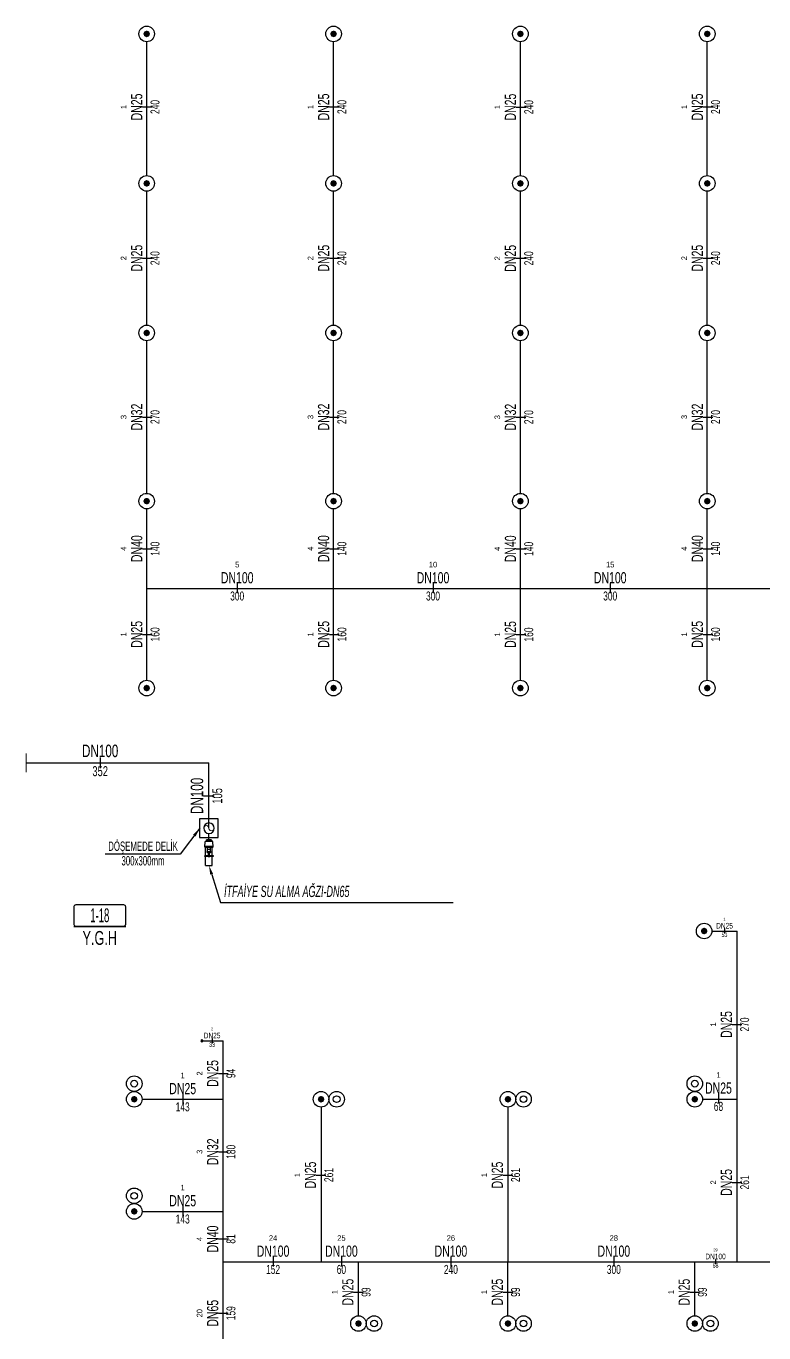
# Model space of a CAD drawing. Header units: centimetres. Extents: x 394264 to 551709, y 50011 to 59011.
# Drawn here: x 451256 to 452441, y 54588 to 56685 of the extents above; entities that cross this region are included whole.
import ezdxf
from ezdxf import colors
from ezdxf.entities.mleader import LeaderData, LeaderLine
from ezdxf.enums import TextEntityAlignment as Align
from ezdxf.math import Vec2, Vec3

# ---------------------------------------------------------------- set-up
doc = ezdxf.new("R2010")
doc.units = ezdxf.units.CM
doc.layers.get('0').update_dxf_attribs({"lineweight": 9})
for name, color, linetype, lineweight in [('-M-FIRE REZERVASYON', 2, 'Continuous', 30), ('-M-FIRE RISER', 7, 'Continuous', 30), ('-M-FIRE VALVE', 7, 'Continuous', 30), ('-M-YNGN-ZON3', 6, 'SP', 30), ('-M-YNGN-ZON7', 60, 'SP', 30), ('-M-YNGN-ZON7-CAP-', 7, 'Continuous', 25)]:
    doc.layers.add(name, color=color, linetype=linetype, lineweight=lineweight)
for name, color, linetype in [('-M-MAHAL-DEBILER', 7, 'Continuous'), ('-M-MAHAL-ETIKET-NOT', 7, 'Continuous'), ('-M-MAHAL-ETIKET-NOTM', 7, 'Continuous'), ('-M-MAHAL-ETK-', 7, 'Continuous'), ('-M-MAHAL-HAVA-DEGISIM', 7, 'Continuous'), ('-M-MAHAL-NO', 7, 'Continuous'), ('-M-MAHAL-NOM', 7, 'Continuous'), ('-M-YNGN-BORUID', 7, 'Continuous'), ('-M-YNGN-BORUUZUN', 7, 'Continuous'), ('-M-YNGN-BORUYUK', 7, 'Continuous'), ('-M-YNGN-SPR-YUK', 7, 'Continuous'), ('-M-YNGN-ZON3-CAP-', 7, 'Continuous'), ('-M-YNGN-ZON3-SPR-', 7, 'Continuous')]:
    doc.layers.add(name, color=color, linetype=linetype)
doc.layers.add('-M-YNGN-SPR-CAPCIZGI', color=188, linetype='Continuous', plot=False)
doc.styles.add('-M-ISSO-TEXT-TTF', font='ARIALN.TTF')
doc.styles.add('-M-MHLETK-NOT', font='romans.shx', dxfattribs={"width": 0.7})
doc.styles.add('-M-MHLETK-TEXT', font='ARIALN.TTF', dxfattribs={"width": 0.7})
doc.styles.add('CIZGI', font='tahoma.ttf', dxfattribs={"width": 0.8, "oblique": 20})
doc.styles.add('GMD_', font='ARIALNI.TTF', dxfattribs={"height": 18})
doc.styles.add('HCAD', font='HCAD.SHX', dxfattribs={"width": 0.8, "height": 0.2})
doc.styles.add('PIPESIZE', font='hcad.shx', dxfattribs={"width": 0.8})
doc.styles.add('SPR-NOT', font='romans.shx')
doc.styles.get("Standard").update_dxf_attribs({"font": 'arial.ttf'})
doc.styles.add('YAZI', font='arial.ttf', dxfattribs={"width": 0.6, "height": 40})
doc.linetypes.add('SP', pattern='A,2,-0.1,["SP",CIZGI,S=0.14,R=0.2,X=0,Y=-0.07],-0.255', length=2.355)
doc.dimstyles.get("Standard").update_dxf_attribs({"dimtxt": 0.18, "dimasz": 0.18, "dimexe": 0.18, "dimexo": 0.0625, "dimgap": 0.09, "dimtad": 0, "dimtih": 1, "dimtoh": 1, "dimdec": 4, "dimzin": 0, "dimdsep": 46, "dimtxsty": 'Standard', "dimcen": 0.09, "dimadec": 0, "dimazin": 0, "dimtfac": 1, "dimtdec": 4, "dimtofl": 0, "dimtmove": 0, "dimatfit": 3, "dimfxl": 1, "dimtolj": 1, "dimtzin": 0, "dimarcsym": 0})

# ---------------------------------------------------------------- blocks, each defined once
blk = doc.blocks.new('M-MHLETK-YNG')
at = {"layer": '-M-MAHAL-ETIKET-NOTM', "color": 3, "style": '-M-ISSO-TEXT-TTF', "width": 0.8, "flags": 8}
blk.add_attdef('MAH-ADI2', text='', height=1.11, dxfattribs=at).set_placement((0, -2.55), align=Align.MIDDLE_CENTER)
at = {"layer": '-M-MAHAL-HAVA-DEGISIM', "style": '-M-MHLETK-NOT', "width": 0.5, "flags": 8}
blk.add_attdef('HAVADEG', text='', height=0.6, dxfattribs=at).set_placement((0, 3.61), align=Align.MIDDLE_CENTER)
blk.add_wipeout([(-2.08, 1.74), (2.08, 1.74), (2.08, 0), (-2.08, 0)]).dxf.layer = '-M-MAHAL-ETK-'
at = {"layer": '-M-MAHAL-ETK-', "color": 0}
for p, q in [((-2.08, 0), (2.08, 0)), ((-1.16, 0), (-1.16, 0))]:
    blk.add_line(p, q, dxfattribs=at)
blk.add_lwpolyline([(-1.88, 1.74, 0.1, 0.1, 0), (1.88, 1.74, 0.1, 0.1, -0.414214), (2.08, 1.54, 0.1, 0.1, 0), (2.08, 0.2, 0.1, 0.1, -0.414214), (1.88, 0, 0.1, 0.1, 0), (-1.88, 0, 0.1, 0.1, -0.414214), (-2.08, 0.2, 0.1, 0.1, 0), (-2.08, 1.54, 0.1, 0.1, -0.414214)], format="xyseb", close=True, dxfattribs=at)
at = {"layer": '-M-MAHAL-DEBILER', "color": 4, "style": '-M-MHLETK-NOT', "width": 0.5, "flags": 8}
blk.add_attdef('DEBIS', text='', height=0.4, dxfattribs=at).set_placement((-2.17, 2.15), align=Align.MIDDLE_CENTER)
at = {"layer": '-M-MAHAL-DEBILER', "color": 191, "style": '-M-MHLETK-NOT', "width": 0.5, "flags": 8}
blk.add_attdef('DEBIR', text='', height=0.4, dxfattribs=at).set_placement((-1.61, 2.15), align=Align.MIDDLE_CENTER)
at = {"layer": '-M-MAHAL-DEBILER', "color": 31, "style": '-M-MHLETK-NOT', "width": 0.5, "flags": 8}
blk.add_attdef('DEBIF', text='', height=0.4, dxfattribs=at).set_placement((1.59, 2.15), align=Align.MIDDLE_CENTER)
at = {"layer": '-M-MAHAL-DEBILER', "color": 1, "style": '-M-MHLETK-NOT', "width": 0.5, "flags": 8}
blk.add_attdef('DEBIE', text='', height=0.4, dxfattribs=at).set_placement((2.32, 2.15), align=Align.MIDDLE_CENTER)
at = {"layer": '-M-MAHAL-ETIKET-NOT', "color": 3}
for tag, height, style, width, flags, p in [('KIS', 0.04, '-M-MHLETK-NOT', 0.5, 9, (-2.59, 1.62)), ('ALAN', 0.04, '-M-MHLETK-NOT', 0.5, 9, (-2.58, 1.56)), ('RH', 0.04, '-M-MHLETK-NOT', 0.5, 9, (-2.39, 1.62)), ('YUKSEKLIK', 0.04, '-M-MHLETK-NOT', 0.5, 9, (-2.32, 1.56)), ('YAZ', 0.04, '-M-MHLETK-NOT', 0.5, 9, (-2.18, 1.62)), ('MAH-ADI', 1.11, '-M-ISSO-TEXT-TTF', 0.8, 8, (0, -0.93))]:
    blk.add_attdef(tag, text='', height=height, dxfattribs=dict(at, style=style, width=width, flags=flags)).set_placement(p, align=Align.MIDDLE_CENTER)
at = {"layer": '-M-MAHAL-ETIKET-NOT', "color": 3, "style": '-M-MHLETK-NOT', "width": 0.5, "flags": 9}
for tag, p, height in [('HL', (-2.62, 1.49), 0.0286), ('KLKTR', (-2.62, 1.42), 0.04), ('RDY-BOY1', (-2.61, 1.37), 0.0286), ('RDY-BOY2', (-2.61, 1.32), 0.0286), ('RDY-BOY3', (-2.61, 1.27), 0.0286), ('RDY-BOY4', (-2.61, 1.22), 0.0286), ('KON-BOY1', (-2.61, 1.14), 0.0286), ('KON-BOY2', (-2.61, 1.09), 0.0286), ('KON-BOY3', (-2.61, 1.04), 0.0286), ('HLA', (-2.52, 1.49), 0.0286), ('RDY-TIP1', (-2.5, 1.37), 0.0286), ('RDY-TIP2', (-2.5, 1.32), 0.0286), ('RDY-TIP3', (-2.5, 1.27), 0.0286), ('RDY-TIP4', (-2.5, 1.22), 0.0286), ('KON-TIP1', (-2.5, 1.14), 0.0286), ('KON-TIP2', (-2.5, 1.09), 0.0286), ('KON-TIP3', (-2.5, 1.04), 0.0286), ('RDY-ADET1', (-2.39, 1.37), 0.0286), ('RDY-ADET2', (-2.39, 1.32), 0.0286), ('RDY-ADET3', (-2.39, 1.27), 0.0286), ('RDY-ADET4', (-2.39, 1.22), 0.0286), ('KON-ADET1', (-2.39, 1.14), 0.0286), ('KON-ADET2', (-2.39, 1.09), 0.0286), ('KON-ADET3', (-2.39, 1.04), 0.0286), ('RDY-ISI1', (-2.27, 1.37), 0.0286), ('RDY-ISI2', (-2.27, 1.32), 0.0286), ('RDY-ISI3', (-2.27, 1.27), 0.0286), ('RDY-ISI4', (-2.27, 1.22), 0.0286), ('KON-ISI1', (-2.27, 1.14), 0.0286), ('KON-ISI2', (-2.27, 1.09), 0.0286), ('KON-ISI3', (-2.27, 1.04), 0.0286), ('SHG', (-2.23, 1.49), 0.0286), ('AHU', (-2.23, 1.44), 0.0286), ('LHG', (-2.13, 1.49), 0.0286), ('RDY-BNP1', (-2.1, 1.37), 0.0286), ('RDY-BNP2', (-2.1, 1.32), 0.0286), ('RDY-BNP3', (-2.1, 1.27), 0.0286), ('RDY-BNP4', (-2.1, 1.22), 0.0286), ('KON-BNP1', (-2.1, 1.14), 0.0286), ('KON-BNP2', (-2.1, 1.09), 0.0286), ('KON-BNP3', (-2.1, 1.04), 0.0286), ('HG', (-2.04, 1.49), 0.0286), ('HGA', (-1.96, 1.49), 0.0286), ('EF', (-1.96, 1.44), 0.0286), ('RDY-BNK1', (-1.96, 1.37), 0.0286), ('RDY-BNK2', (-1.96, 1.32), 0.0286), ('RDY-BNK3', (-1.96, 1.27), 0.0286), ('RDY-BNK4', (-1.96, 1.22), 0.0286), ('KON-BNK1', (-1.96, 1.14), 0.0286), ('KON-BNK2', (-1.96, 1.09), 0.0286), ('KON-BNK3', (-1.96, 1.04), 0.0286), ('FCU-TIP1', (-2.61, 0.96), 0.0286), ('FCU-TIP2', (-2.61, 0.91), 0.0286), ('FCU-TIP3', (-2.61, 0.86), 0.0286), ('VRV-TIP1', (-2.61, 0.76), 0.0286), ('VRV-TIP2', (-2.61, 0.71), 0.0286), ('FCU-ADET1', (-2.52, 0.96), 0.0286), ('FCU-ADET2', (-2.52, 0.91), 0.0286), ('FCU-ADET3', (-2.52, 0.86), 0.0286), ('VRV-ADET1', (-2.52, 0.76), 0.0286), ('VRV-ADET2', (-2.52, 0.71), 0.0286), ('FCU-KAP1', (-2.4, 0.96), 0.0286), ('FCU-KAP2', (-2.4, 0.91), 0.0286), ('FCU-KAP3', (-2.4, 0.86), 0.0286), ('VRV-KAP1', (-2.4, 0.76), 0.0286), ('VRV-KAP2', (-2.4, 0.71), 0.0286), ('FCU-DUY1', (-2.27, 0.96), 0.0286), ('FCU-DUY2', (-2.27, 0.91), 0.0286), ('FCU-DUY3', (-2.27, 0.86), 0.0286), ('VRV-DUY1', (-2.27, 0.76), 0.0286), ('VRV-DUY2', (-2.27, 0.71), 0.0286), ('FCU-SOG1', (-2.15, 0.96), 0.0286), ('FCU-SOG2', (-2.15, 0.91), 0.0286), ('FCU-SOG3', (-2.15, 0.86), 0.0286), ('VRV-SOG1', (-2.15, 0.76), 0.0286), ('VRV-SOG2', (-2.15, 0.71), 0.0286), ('FCU-ISI1', (-2.04, 0.96), 0.0286), ('FCU-ISI2', (-2.04, 0.91), 0.0286), ('FCU-ISI3', (-2.04, 0.86), 0.0286), ('VRV-ISI1', (-2.04, 0.76), 0.0286), ('VRV-ISI2', (-2.04, 0.71), 0.0286), ('FCU-DEBI1', (-1.95, 0.96), 0.0286), ('FCU-DEBI2', (-1.95, 0.91), 0.0286), ('FCU-DEBI3', (-1.95, 0.86), 0.0286), ('VRV-DEBI1', (-1.95, 0.76), 0.0286), ('VRV-DEBI2', (-1.95, 0.71), 0.0286), ('FCU-BNP1', (-1.83, 0.96), 0.0286), ('FCU-BNP2', (-1.83, 0.91), 0.0286), ('FCU-BNP3', (-1.83, 0.86), 0.0286), ('VRV-BNP1', (-1.83, 0.76), 0.0286), ('VRV-BNP2', (-1.83, 0.71), 0.0286), ('FCU-BNK1', (-1.61, 0.96), 0.0286), ('FCU-BNK2', (-1.61, 0.91), 0.0286), ('FCU-BNK3', (-1.61, 0.86), 0.0286), ('VRV-BNK1', (-1.61, 0.76), 0.0286), ('VRV-BNK2', (-1.61, 0.71), 0.0286)]:
    blk.add_attdef(tag, p, '', height=height, dxfattribs=at)
at = {"layer": '-M-MAHAL-HAVA-DEGISIM', "style": '-M-MHLETK-NOT', "width": 0.5, "flags": 8}
blk.add_attdef('HAVA', text='', height=0.6, dxfattribs=at).set_placement((0, 2.4), align=Align.MIDDLE_CENTER)
at = {"layer": '-M-MAHAL-NO', "color": 7, "style": '-M-MHLETK-TEXT', "width": 0.6, "flags": 8}
blk.add_attdef('MAH-NO', text='', height=1.11, dxfattribs=at).set_placement((0, 0.89), align=Align.MIDDLE_CENTER)
at = {"layer": '-M-MAHAL-NOM', "color": 7, "style": '-M-MHLETK-TEXT', "width": 0.6, "flags": 8}
blk.add_attdef('MAH-NOM', text='', height=1.11, dxfattribs=at).set_placement((0, 0.89), align=Align.MIDDLE_CENTER)
blk = doc.blocks.new('*U45')
at = {"color": 0, "linetype": 'Continuous', "lineweight": 30}
blk.add_circle((0, 0), 8.5, dxfattribs=at)
at = {"color": 8, "linetype": 'Continuous', "lineweight": 9}
for centre, start, end in [((0, 4.25), 90, 270), ((0, -4.25), 270, 90)]:
    blk.add_arc(centre, 4.25, start, end, dxfattribs=at)
blk = doc.blocks.new('*U140')
at = {"color": 0, "linetype": 'ByBlock'}
for p, q in [((14.4, 0), (0, 0)), ((14.4, 4.8), (14.4, -4.8)), ((14.6, 3.9), (14.4, 4.8)), ((14.9, 4.7), (14.6, 3.9)), ((15.5, -3.9), (14.6, 3.9)), ((14.6, -3.9), (14.6, 0.2)), ((14.7, -5.4), (14.7, 5.4)), ((15.5, 3.9), (15.3, 4.7)), ((15.8, 4.7), (15.5, 3.9)), ((16.4, -3.9), (15.5, 3.9)), ((15.6, 6.3), (17.6, 6.3)), ((17.6, 2.7), (15.6, 2.7)), ((16.4, 3.9), (16.2, 4.7)), ((16.7, 4.7), (16.4, 3.9)), ((17.3, -3.9), (16.4, 3.9)), ((17.3, 3.9), (17.1, 4.7)), ((17.3, 3.9), (17.5, 4.8)), ((17.3, 3.9), (17.3, 0.2)), ((17.5, 4.8), (17.5, -4.8)), ((17.6, -7.1), (17.6, 7.1)), ((18.1, -8.1), (18.1, 8.1)), ((30.3, 9.3), (19, 9.1)), ((28.8, 9.3), (28.8, -9.3)), ((30.5, 9.1), (30.5, -9.1)), ((31.2, 9.3), (30.7, 9.3)), ((31.4, 9.2), (31.4, -9.2)), ((31.9, 3.5), (31.4, 9.2)), ((51, 7.6), (31.5, 7.6)), ((32.1, -3.2), (32.1, 3.2)), ((41.5, 3.2), (32.3, 3.2)), ((36.2, 2.7), (36.2, -2.7)), ((41.5, 4.3), (41.5, -4.3)), ((42.8, 4.3), (41.5, 4.3)), ((43.7, 3.5), (43.7, -3.5)), ((51, 1.2), (43.7, 1.2)), ((51, -10), (51, 10)), ((52.3, -9.4), (52.3, 9.4)), ((73.2, 7.6), (52.3, 7.6)), ((52.5, 2.2), (52.3, 2.2)), ((52.6, -2.1), (52.6, 2.1)), ((53.4, 0.9), (52.6, 0.9)), ((52.7, 1.8), (53.2, 1.8)), ((53.4, -1.6), (53.4, 1.6)), ((73.2, 7.6), (73.2, -7.6)), ((14.6, -3.9), (14.4, -4.8)), ((14.9, -4.7), (14.6, -3.9)), ((15.5, -3.9), (15.3, -4.7)), ((15.8, -4.7), (15.5, -3.9)), ((17.6, -2.7), (15.6, -2.7)), ((15.6, -6.3), (17.6, -6.3)), ((16.4, -3.9), (16.2, -4.7)), ((16.7, -4.7), (16.4, -3.9)), ((17.3, -3.9), (17.1, -4.7)), ((17.3, -3.9), (17.5, -4.8)), ((30.3, -9.3), (19, -9.1)), ((30.3, -9.3), (28.6, -9.3)), ((31.2, -9.3), (30.7, -9.3)), ((31.9, -3.5), (31.4, -9.2)), ((51, -7.6), (31.5, -7.6)), ((41.5, -3.2), (32.3, -3.2)), ((42.8, -4.3), (41.5, -4.3)), ((51, -1.2), (43.7, -1.2)), ((52.5, -2.2), (52.3, -2.2)), ((73.2, -7.6), (52.3, -7.6)), ((53.4, -0.9), (52.6, -0.9)), ((52.7, -1.8), (53.2, -1.8))]:
    blk.add_line(p, q, dxfattribs=at)
for centre, major_axis, start_param, end_param in [((15.6, 5.4), (-0.594, -0.594), 3.926991, 5.497787), ((15.6, 3.5), (0.594, -0.594), 3.926991, 5.497787), ((15.6, 1.8), (0.594, -0.594), 2.356194, 3.926991), ((15.1, 4.6), (-0.148, -0.148), 2.68794, 5.240734), ((16, 4.6), (-0.148, -0.148), 2.68794, 5.240734), ((16.9, 4.6), (0.148, -0.148), 1.117144, 3.669937), ((21.8, 5.6), (-3.2, -3.2), 4.597952, 5.148059), ((30.3, 9.1), (-0.148, -0.148), 2.356194, 3.926991), ((30.7, 9.1), (-0.148, -0.148), 3.926991, 5.497787), ((31.2, 9.1), (0.148, -0.148), 0.89175, 2.356194), ((32.3, 3.6), (-0.297, -0.297), 5.604139, 7.068583), ((35.8, 2.7), (-0.297, -0.297), 2.356194, 3.926991), ((42.8, 3.5), (-0.594, -0.594), 2.356194, 3.926991), ((42.8, 2.9), (-0.594, -0.594), 0.785398, 2.356194), ((42.8, 1.2), (0.594, -0.594), 0.785398, 2.356194), ((50.4, 6.9), (2.22, -2.22), 1.710342, 2.151456), ((52.5, 2.1), (0.0742, -0.0742), 0.785398, 2.356194), ((52.7, 2), (-0.0742, -0.0742), 5.497787, 7.068583), ((53.2, 1.6), (-0.148, -0.148), 2.356194, 3.926991), ((15.6, -1.8), (-0.594, -0.594), 5.497787, 7.068583), ((15.6, -3.5), (0.594, -0.594), 2.356194, 3.926991), ((15.6, -5.4), (0.594, -0.594), 3.926991, 5.497787), ((15.1, -4.6), (-0.148, -0.148), 5.754841, 8.307634), ((16, -4.6), (-0.148, -0.148), 5.754841, 8.307634), ((16.9, -4.6), (-0.148, -0.148), 5.754841, 8.307634), ((21.8, -5.6), (-3.2, -3.2), 5.847515, 6.397622), ((30.3, -9.1), (-0.148, -0.148), 0.785398, 2.356194), ((30.7, -9.1), (0.148, -0.148), 3.926991, 5.497787), ((31.2, -9.1), (-0.148, -0.148), 0.785398, 2.249843), ((32.3, -3.6), (-0.297, -0.297), 3.926991, 5.391435), ((35.8, -2.7), (-0.297, -0.297), 0.785398, 2.356194), ((42.8, -1.2), (-0.594, -0.594), 0.785398, 2.356194), ((42.8, -2.9), (0.594, -0.594), 0.785398, 2.356194), ((42.8, -3.5), (0.594, -0.594), -0.785398, 0.785398), ((50.4, -6.9), (2.22, -2.22), -0.58066, -0.139545), ((52.5, -2.1), (-0.0742, -0.0742), 0.785398, 2.356194), ((52.7, -2), (0.0742, -0.0742), 2.356194, 3.926991), ((53.2, -1.6), (-0.148, -0.148), 0.785398, 2.356194)]:
    blk.add_ellipse(centre, major_axis=major_axis, ratio=1, start_param=start_param, end_param=end_param, dxfattribs=at)
blk = doc.blocks.new('*U65')
at = {"color": 0, "linetype": 'Continuous', "lineweight": 25}
blk.add_circle((0, 0), 1.7, dxfattribs=at)
at = {"color": 8, "linetype": 'Continuous', "lineweight": 5}
for centre, start, end in [((0, 0.8), 90, 270), ((0, -0.8), 270, 90)]:
    blk.add_arc(centre, 0.85, start, end, dxfattribs=at)
blk = doc.blocks.new('SP-C-UP-12')
at = {"ltscale": 10}
blk.add_line((0, 0), (0, 0), dxfattribs=at)
at = {"color": 1, "linetype": 'Continuous'}
blk.add_circle((0, 0), 12.5, dxfattribs=at)
at = {"ltscale": 10}
for points in [[(-5.4, 0), (-3.8, 3.8), (-3.8, -3.8), (0, 5.4)], [(-3.8, -3.8), (0, 5.4), (0, -5.4), (3.8, 3.8)], [(0, -5.4), (3.8, 3.8), (3.8, -3.8), (5.4, 0)]]:
    blk.add_solid(points, dxfattribs=at)
at = {"layer": '-M-YNGN-SPR-YUK', "style": 'SPR-NOT', "width": 0.5, "flags": 9}
for tag, p in [('YUK', (0, 17.8)), ('CAP', (0, 14.4)), ('TIP', (0.2, 10.8))]:
    blk.add_attdef(tag, text='', height=2.5, dxfattribs=at).set_placement(p, align=Align.MIDDLE_CENTER)
blk = doc.blocks.new('SPRKL100')
at = {"layer": '-M-YNGN-SPR-CAPCIZGI'}
blk.add_line((0, 0.43), (0, -0.43), dxfattribs=at)
at = {"layer": '-M-YNGN-BORUID', "color": 0, "style": 'HCAD', "width": 0.8, "flags": 1}
blk.add_attdef('DIC', text='', height=0.4, dxfattribs=at).set_placement((0, -1.69), align=Align.CENTER)
at = {"layer": '-M-YNGN-BORUUZUN', "color": 0, "style": 'HCAD', "width": 0.7}
blk.add_attdef('BOY', text='', height=0.8, dxfattribs=at).set_placement((0, -1.08), align=Align.CENTER)
at = {"layer": '-M-YNGN-BORUYUK', "color": 6, "style": 'PIPESIZE', "width": 0.8}
blk.add_attdef('YUK', text='', height=0.5, dxfattribs=at).set_placement((0, 1.87), align=Align.CENTER)
at = {"color": 0, "style": 'PIPESIZE', "width": 0.7}
blk.add_attdef('CAP', text='', height=1, dxfattribs=at).set_placement((0, 0.45), align=Align.CENTER)
blk = doc.blocks.new('SP-C-PU-12')
at = {"ltscale": 10}
blk.add_line((0, 0), (0, 0), dxfattribs=at)
at = {"color": 1, "linetype": 'Continuous'}
for centre in [(0, 0), (25, 0)]:
    blk.add_circle(centre, 12.5, dxfattribs=at)
at = {"ltscale": 10}
blk.add_circle((25, 0), 5.37, dxfattribs=at)
for points in [[(-5.4, 0), (-3.8, 3.8), (-3.8, -3.8), (0, 5.4)], [(-3.8, -3.8), (0, 5.4), (0, -5.4), (3.8, 3.8)], [(0, -5.4), (3.8, 3.8), (3.8, -3.8), (5.4, 0)]]:
    blk.add_solid(points, dxfattribs=at)
at = {"layer": '-M-YNGN-SPR-YUK', "style": 'SPR-NOT', "width": 0.5, "flags": 9}
for tag, p in [('YUK', (0, 17.8)), ('CAP', (0, 14.4)), ('TIP', (0.2, 10.8))]:
    blk.add_attdef(tag, text='', height=2.5, dxfattribs=at).set_placement(p, align=Align.MIDDLE_CENTER)
blk = doc.blocks.new('A$C69E72E1E')
at = {"layer": '-M-YNGN-ZON3', "ltscale": 50}
for p, q in [((451449.7, 56445.1), (451449.7, 56660.1)), ((451749.7, 56445.1), (451749.7, 56660.1)), ((452049.7, 56444.9), (452049.7, 56659.9)), ((452349.7, 56445.1), (452349.7, 56660.1)), ((451449.7, 56205.1), (451449.7, 56420.1)), ((451749.7, 56205.1), (451749.7, 56420.1)), ((452049.7, 56204.9), (452049.7, 56419.9)), ((452349.7, 56205.1), (452349.7, 56420.1)), ((451449.7, 55935.1), (451449.7, 56180.1)), ((451749.7, 55935.1), (451749.7, 56180.1)), ((452049.7, 55934.9), (452049.7, 56179.9)), ((452349.7, 55935.1), (452349.7, 56180.1)), ((451449.7, 55782.6), (451449.7, 55910.1)), ((451749.7, 55782.6), (451749.7, 55910.1)), ((452049.7, 55782.4), (452049.7, 55909.9)), ((452349.7, 55782.6), (452349.7, 55910.1)), ((451449.7, 55635.1), (451449.7, 55782.6)), ((451449.7, 55782.6), (451749.7, 55782.6)), ((451749.7, 55635.1), (451749.7, 55782.6)), ((451749.7, 55782.6), (452049.7, 55782.6)), ((452049.7, 55782.6), (452349.7, 55782.6)), ((452049.7, 55634.9), (452049.7, 55782.4)), ((452349.7, 55635.1), (452349.7, 55782.6)), ((452349.7, 55782.6), (452649.7, 55782.6)), ((452357.2, 55232.6), (452397.5, 55232.6)), ((452397.5, 54962.6), (452397.5, 55232.6)), ((451540.1, 55056.3), (451572.7, 55056.3)), ((451572.7, 54962.6), (451572.7, 55056.3)), ((451442.2, 54962.6), (451572.7, 54962.6)), ((451572.7, 54782.6), (451572.7, 54962.6)), ((452342.2, 54962.6), (452397.5, 54962.6)), ((452397.5, 54701.7), (452397.5, 54962.6)), ((451729.7, 54950.1), (451729.7, 54701.7)), ((452029.7, 54950.1), (452029.7, 54701.7)), ((451442.2, 54782.6), (451572.7, 54782.6)), ((451572.7, 54701.7), (451572.7, 54782.6)), ((451572.7, 54701.7), (451729.7, 54701.7)), ((451572.7, 54542.6), (451572.7, 54701.7)), ((451729.7, 54701.7), (451789.7, 54701.7)), ((451789.7, 54701.7), (452029.7, 54701.7)), ((451789.7, 54615.1), (451789.7, 54701.7)), ((452029.7, 54701.7), (452329.7, 54701.7)), ((452029.7, 54615.1), (452029.7, 54701.7)), ((452329.7, 54701.7), (452397.5, 54701.7)), ((452329.7, 54615.1), (452329.7, 54701.7)), ((452397.5, 54701.7), (452629.7, 54701.7))]:
    blk.add_line(p, q, dxfattribs=at)
at = {"layer": '-M-YNGN-ZON3-CAP-'}
for p, xscale, yscale, zscale, rotation, values in [((451450.8, 56555.3), 18, 18, 18, 89.99999999999999, {'YUK': '1', 'CAP': 'DN25', 'BOY': '240'}), ((451750.8, 56555.3), 18, 18, 18, 89.99999999999999, {'YUK': '1', 'CAP': 'DN25', 'BOY': '240'}), ((452050.8, 56555.1), 18, 18, 18, 89.99999999999999, {'YUK': '1', 'CAP': 'DN25', 'BOY': '240'}), ((452350.8, 56555.3), 18, 18, 18, 89.99999999999999, {'YUK': '1', 'CAP': 'DN25', 'BOY': '240'}), ((451450.8, 56312.6), 18, 18, 18, 89.99999999999999, {'YUK': '2', 'CAP': 'DN25', 'BOY': '240'}), ((451750.8, 56312.6), 18, 18, 18, 89.99999999999999, {'YUK': '2', 'CAP': 'DN25', 'BOY': '240'}), ((452050.8, 56312.4), 18, 18, 18, 89.99999999999999, {'YUK': '2', 'CAP': 'DN25', 'BOY': '240'}), ((452350.8, 56312.6), 18, 18, 18, 89.99999999999999, {'YUK': '2', 'CAP': 'DN25', 'BOY': '240'}), ((451450.8, 56057.6), 18, 18, 18, 89.99999999999999, {'YUK': '3', 'CAP': 'DN32', 'BOY': '270'}), ((451750.8, 56057.6), 18, 18, 18, 89.99999999999999, {'YUK': '3', 'CAP': 'DN32', 'BOY': '270'}), ((452050.8, 56057.4), 18, 18, 18, 89.99999999999999, {'YUK': '3', 'CAP': 'DN32', 'BOY': '270'}), ((452350.8, 56057.6), 18, 18, 18, 89.99999999999999, {'YUK': '3', 'CAP': 'DN32', 'BOY': '270'}), ((451450.8, 55846.3), 18, 18, 18, 89.99999999999999, {'YUK': '4', 'CAP': 'DN40', 'BOY': '140'}), ((451750.8, 55846.3), 18, 18, 18, 89.99999999999999, {'YUK': '4', 'CAP': 'DN40', 'BOY': '140'}), ((452050.8, 55846.1), 18, 18, 18, 89.99999999999999, {'YUK': '4', 'CAP': 'DN40', 'BOY': '140'}), ((452350.8, 55846.3), 18, 18, 18, 89.99999999999999, {'YUK': '4', 'CAP': 'DN40', 'BOY': '140'}), ((451595, 55782.6), 18, 18, 18, 359.9999999999999, {'YUK': '5', 'CAP': 'DN100', 'BOY': '300'}), ((451909.4, 55782.6), 18, 18, 18, 359.9999999999999, {'YUK': '10', 'CAP': 'DN100', 'BOY': '300'}), ((452193.9, 55782.6), 18, 18, 18, 359.9999999999999, {'YUK': '15', 'CAP': 'DN100', 'BOY': '300'}), ((451450.8, 55708.8), 18, 18, 18, 89.99999999999999, {'YUK': '1', 'CAP': 'DN25', 'BOY': '160'}), ((451750.8, 55708.8), 18, 18, 18, 89.99999999999999, {'YUK': '1', 'CAP': 'DN25', 'BOY': '160'}), ((452050.8, 55708.6), 18, 18, 18, 89.99999999999999, {'YUK': '1', 'CAP': 'DN25', 'BOY': '160'}), ((452350.8, 55708.8), 18, 18, 18, 89.99999999999999, {'YUK': '1', 'CAP': 'DN25', 'BOY': '160'}), ((452377.4, 55232.6), 9, 9, 9, 359.9999988020242, {'YUK': '1', 'CAP': 'DN25', 'BOY': '53'}), ((452397.5, 55082.6), 18, 18, 18, 90, {'YUK': '1', 'CAP': 'DN25', 'BOY': '270'}), ((451572.7, 55004), 18, 18, 18, 90, {'YUK': '2', 'CAP': 'DN25', 'BOY': '94'}), ((451572.7, 54878.2), 18, 18, 18, 90, {'YUK': '3', 'CAP': 'DN32', 'BOY': '180'}), ((451729.7, 54840.9), 18, 18, 18, 90, {'YUK': '1', 'CAP': 'DN25', 'BOY': '261'}), ((452029.7, 54840.9), 18, 18, 18, 90, {'YUK': '1', 'CAP': 'DN25', 'BOY': '261'}), ((452397.5, 54829.1), 18, 18, 18, 90, {'YUK': '2', 'CAP': 'DN25', 'BOY': '261'}), ((451572.7, 54738.3), 18, 18, 18, 90, {'YUK': '4', 'CAP': 'DN40', 'BOY': '81'}), ((451789.7, 54653), 18, 18, 18, 90, {'YUK': '1', 'CAP': 'DN25', 'BOY': '99'}), ((452029.7, 54653), 18, 18, 18, 90, {'YUK': '1', 'CAP': 'DN25', 'BOY': '99'}), ((452329.7, 54653), 18, 18, 18, 90, {'YUK': '1', 'CAP': 'DN25', 'BOY': '99'}), ((451572.7, 54619.1), 18, 18, 18, 90, {'YUK': '20', 'CAP': 'DN65', 'BOY': '159'})]:
    blk.add_blockref('SPRKL100', p, dxfattribs=dict(at, xscale=xscale, yscale=yscale, zscale=zscale, rotation=rotation)).add_auto_attribs(values)
for p, xscale, yscale, zscale, values in [((451554.7, 55056.3), 9, 9, 9, {'YUK': '2', 'CAP': 'DN25', 'BOY': '33'}), ((451507.5, 54962.6), 18, 18, 18, {'YUK': '1', 'CAP': 'DN25', 'BOY': '143'}), ((452367.7, 54963.4), 18, 18, 18, {'YUK': '1', 'CAP': 'DN25', 'BOY': '68'}), ((451507.5, 54782.6), 18, 18, 18, {'YUK': '1', 'CAP': 'DN25', 'BOY': '143'}), ((451652.6, 54701.7), 18, 18, 18, {'YUK': '24', 'CAP': 'DN100', 'BOY': '152'}), ((451762.3, 54701.7), 18, 18, 18, {'YUK': '25', 'CAP': 'DN100', 'BOY': '60'}), ((451938.1, 54701.7), 18, 18, 18, {'YUK': '26', 'CAP': 'DN100', 'BOY': '240'}), ((452199.7, 54701.7), 18, 18, 18, {'YUK': '28', 'CAP': 'DN100', 'BOY': '300'}), ((452363, 54701.7), 9, 9, 9, {'YUK': '29', 'CAP': 'DN100', 'BOY': '68'})]:
    blk.add_blockref('SPRKL100', p, dxfattribs=dict(at, xscale=xscale, yscale=yscale, zscale=zscale)).add_auto_attribs(values)
at = {"layer": '-M-YNGN-ZON3-SPR-'}
for p in [(451449.7, 56672.6), (451749.7, 56672.6), (452049.7, 56672.6), (452349.7, 56672.6), (451449.7, 56432.6), (451749.7, 56432.6), (452049.7, 56432.6), (452349.7, 56432.6), (451449.7, 56192.6), (451749.7, 56192.6), (452049.7, 56192.6), (452349.7, 56192.6), (451449.7, 55922.6), (451749.7, 55922.6), (452049.7, 55922.6), (452349.7, 55922.6), (451449.7, 55622.6), (451749.7, 55622.6), (452049.7, 55622.6), (452349.7, 55622.6)]:
    blk.add_blockref('SP-C-UP-12', p, dxfattribs=at)
at = {"layer": '-M-YNGN-ZON3-SPR-', "color": 3}
for name, p in [('SP-C-UP-12', (452344.7, 55232.6)), ('SP-C-PU-12', (451729.7, 54962.6)), ('SP-C-PU-12', (452029.7, 54962.6)), ('SP-C-PU-12', (451789.7, 54602.6)), ('SP-C-PU-12', (452029.7, 54602.6)), ('SP-C-PU-12', (452329.7, 54602.6))]:
    blk.add_blockref(name, p, dxfattribs=at)
at = {"layer": '-M-YNGN-ZON3-SPR-', "color": 3, "rotation": 90}
for p in [(451429.7, 54962.6), (452329.7, 54962.6), (451429.7, 54782.6)]:
    blk.add_blockref('SP-C-PU-12', p, dxfattribs=at)

msp = doc.modelspace()

# ---------------------------------------------------------------- linework, layer by layer
at = {"layer": '-M-FIRE REZERVASYON'}
msp.add_lwpolyline([(451534.7, 55412.6), (451534.7, 55382.6), (451564.7, 55382.6), (451564.7, 55412.6)], close=True, dxfattribs=at)
at = {"layer": '-M-YNGN-ZON7', "ltscale": 50}
for p in [(451256.1, 55502.4), (451549.7, 55397.6)]:
    msp.add_line(p, (451549.7, 55502.4), dxfattribs=at)
at = {"ltscale": 1.1}
msp.add_line((451256.1, 55517.4), (451256.1, 55487.4), dxfattribs=at)

# ---------------------------------------------------------------- block references
at = {"layer": '-M-FIRE RISER', "linetype": 'Continuous', "xscale": -1, "rotation": 89.9999999999995}
msp.add_blockref('*U45', (451549.7, 55397.6), dxfattribs=at)
at = {"layer": '-M-FIRE RISER', "linetype": 'Continuous', "xscale": -1}
msp.add_blockref('*U65', (451538.4, 55056.3), dxfattribs=at)
at = {"layer": '-M-FIRE VALVE', "xscale": -0.7000000000000011, "yscale": 0.7000000000000011, "zscale": 0.7000000000000011, "rotation": 89.99999999999953}
msp.add_blockref('*U140', (451549.7, 55389.1), dxfattribs=at)
at = {"layer": '-M-MAHAL-ETK-', "xscale": 20, "yscale": 20, "zscale": 20}
msp.add_blockref('M-MHLETK-YNG', (451374.4, 55240.1), dxfattribs=at).add_auto_attribs({'MAH-NO': '1-18', 'MAH-ADI': 'Y.G.H'})
at = {"layer": '-M-YNGN-ZON7-CAP-'}
ref = msp.add_blockref('SPRKL100', (451375, 55502.8), dxfattribs=dict(at, xscale=20, yscale=20, zscale=20))
ref.add_attrib('CAP', 'DN100', dxfattribs={"layer": '0', "color": 0, "height": 20, "style": 'PIPESIZE', "width": 0.7}).set_placement((451375, 55511.8), align=Align.CENTER)
ref.add_attrib('BOY', '352', dxfattribs={"layer": '-M-YNGN-BORUUZUN', "color": 0, "height": 16, "style": 'HCAD', "width": 0.7}).set_placement((451375, 55481.2), align=Align.CENTER)
ref = msp.add_blockref('SPRKL100', (451549.4, 55449.5), dxfattribs=dict(at, xscale=20, yscale=20, zscale=20, rotation=89.99999999999999))
ref.add_attrib('CAP', 'DN100', dxfattribs={"layer": '0', "color": 0, "height": 20, "rotation": 90, "style": 'PIPESIZE', "width": 0.7}).set_placement((451540.4, 55449.5), align=Align.CENTER)
ref.add_attrib('BOY', '105', dxfattribs={"layer": '-M-YNGN-BORUUZUN', "color": 0, "height": 16, "rotation": 90, "style": 'HCAD', "width": 0.7}).set_placement((451571, 55449.5), align=Align.CENTER)

# ---------------------------------------------------------------- texts
at = {"layer": '-M-FIRE REZERVASYON', "style": 'YAZI', "width": 0.6}
msp.add_text('DÖŞEMEDE DELİK', height=15, dxfattribs=at).set_placement((451443.8, 55356.8), align=Align.BOTTOM_CENTER)
msp.add_text('300x300mm', height=15, dxfattribs=at).set_placement((451443.8, 55352.9), align=Align.TOP_CENTER)

# ---------------------------------------------------------------- leaders
at = {"layer": '-M-FIRE REZERVASYON'}
msp.add_leader([(451535.1, 55397.6), (451503.2, 55355.8), (451382.8, 55355.8)], dimstyle='Standard', override={"dimscale": 100, "dimasz": 0.15, "dimfxl": 0.18}, dxfattribs=at)
at = {"layer": '-M-FIRE VALVE'}
ml = msp.add_multileader_mtext('Standard', dxfattribs=at)
ml.set_content('\\W0.7;İTFAİYE SU ALMA AĞZI-DN65', color=256, style='GMD_')
ml.set_leader_properties(color=256)
ml.build(insert=Vec2(0, 0))
ml.multileader.update_dxf_attribs({"text_left_attachment_type": 5, "text_right_attachment_type": 5, "dogleg_length": 1, "arrow_head_size": 15})
ctx = ml.context
ctx.base_point, ctx.char_height, ctx.arrow_head_size, ctx.landing_gap_size, ctx.plane_origin = Vec3(451569.2, 55278.4), 18, 15, 5, Vec3(452146.8, 54656.2)
ctx.left_attachment, ctx.right_attachment, ctx.text_align_type, ctx.attachment_type = 5, 5, 1, 1
notes = []
notes.append((ctx, [(0, (1, 1, 0), (451568.2, 55278.4), (1, 0), 1, [(0, [(451549.7, 55337.8)], 0, [])])]))
ctx.mtext.insert, ctx.mtext.width, ctx.mtext.alignment, ctx.mtext.flow_direction = Vec3(451674.6, 55305.2), 389.572, 2, 5
for ctx, leaders in notes:
    for number, flags, end, landing, length, lines in leaders:
        leader = LeaderData()
        leader.index, (leader.has_last_leader_line, leader.has_dogleg_vector, leader.attachment_direction) = number, flags
        leader.last_leader_point, leader.dogleg_vector, leader.dogleg_length = Vec3(end), Vec3(landing), length
        for number, points, colour, breaks in lines:
            line = LeaderLine()
            line.index, line.vertices, line.color, line.breaks = number, Vec3.list(points), colors.encode_raw_color(colour), breaks
            leader.lines.append(line)
        ctx.leaders.append(leader)

# ---------------------------------------------------------------- next in the draw order: block references
at = {"layer": '-M-YNGN-ZON3', "ltscale": 50}
msp.add_blockref('A$C69E72E1E', (0, 0), dxfattribs=at)

doc.saveas('drawing.dxf')
